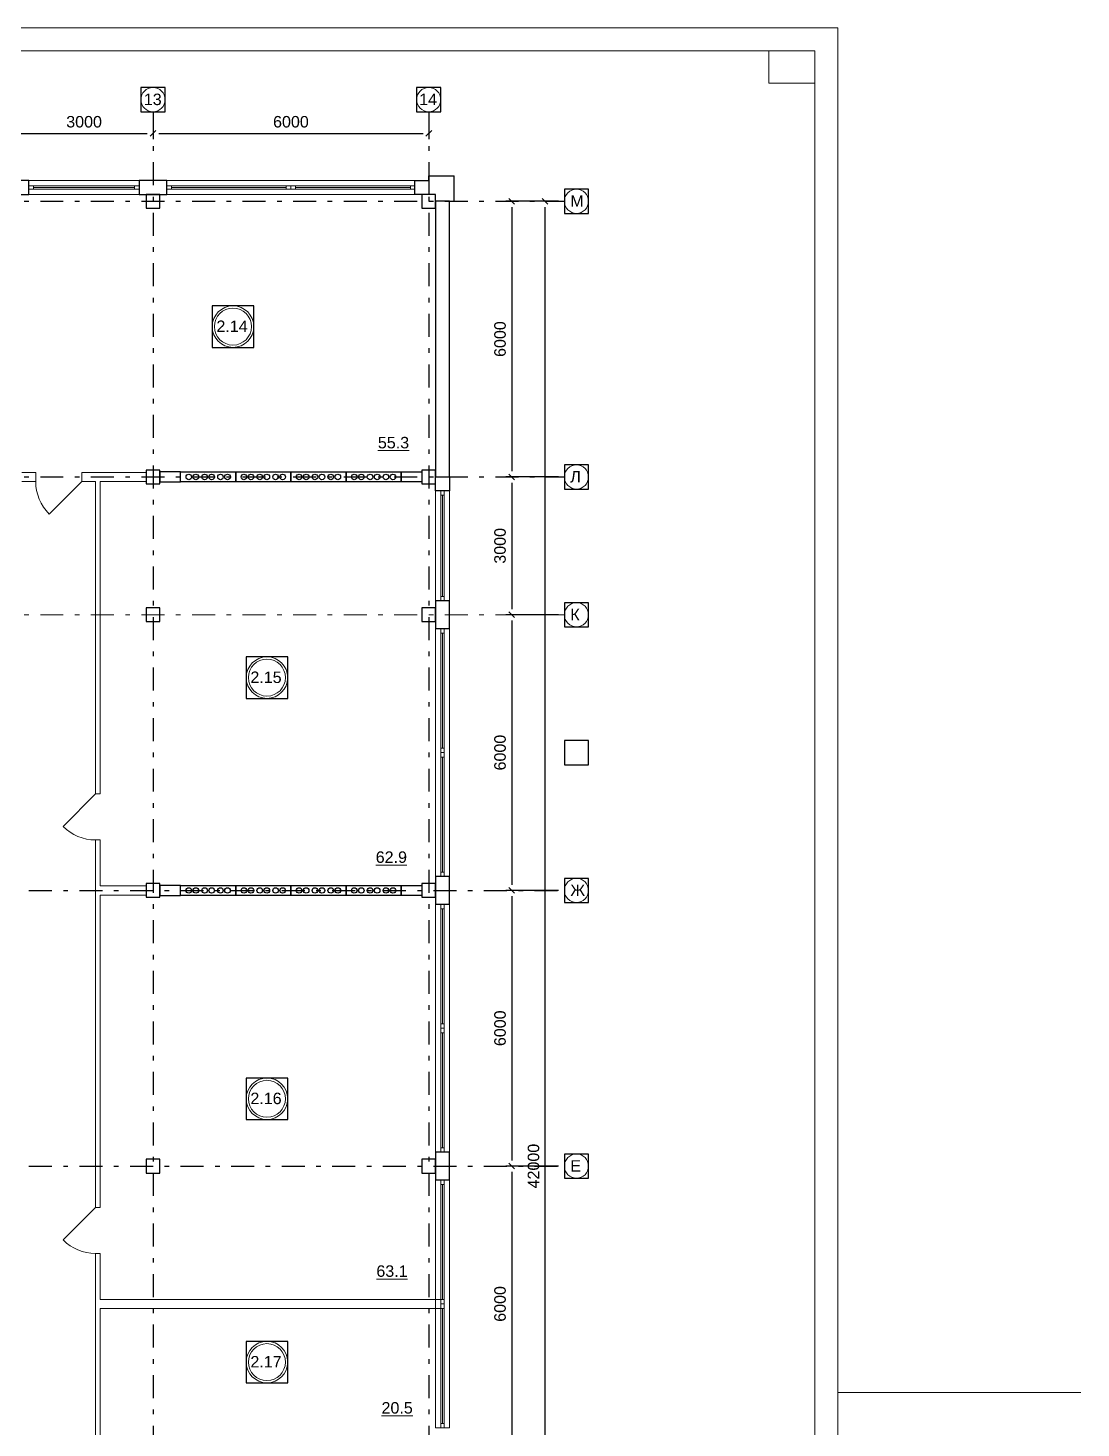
# Model space of a CAD drawing. Header units: metres. Extents: x -5 to 574, y -5 to 79.
# Drawn here: x 452.93 to 475.84, y 28.93 to 59.4 of the extents above; entities that cross this region are included whole.
import ezdxf
from ezdxf.enums import TextEntityAlignment as Align

# ---------------------------------------------------------------- set-up
doc = ezdxf.new("R2010")
doc.units = ezdxf.units.M
doc.header["$MEASUREMENT"] = 0
doc.linetypes.add('( Dashdot )', pattern=[1.001, 0.5, -0.25, 0.001, -0.25])
doc.layers.get('DEFPOINTS').update_dxf_attribs({"lineweight": 0})
doc.layers.add('Level 50', color=7, linetype='Continuous', lineweight=0)
doc.layers.add('YOLO_TABLE', color=1, linetype='Continuous')
doc.styles.add('Standard_0', font='arial.ttf')
doc.styles.add('Style-Arial', font='arial.ttf')
doc.dimstyles.get("Standard").update_dxf_attribs({"dimtxt": 0.00018, "dimasz": 0.00018, "dimexe": 0.0002, "dimexo": 0.0625, "dimgap": 9e-05, "dimtad": 0, "dimtih": 1, "dimtoh": 1, "dimdec": 4, "dimlfac": 1000, "dimzin": 0, "dimdsep": 46, "dimtxsty": 'Standard_0', "dimcen": 9e-05, "dimadec": 0, "dimazin": 0, "dimtfac": 1, "dimtdec": 4, "dimtofl": 0, "dimtmove": 0, "dimatfit": 0, "dimfxl": 0.01, "dimfxlon": 1, "dimtolj": 1, "dimtzin": 0, "dimarcsym": 0})

# ---------------------------------------------------------------- blocks, each defined once
blk = doc.blocks.new('*U29')
at = {"color": 7, "linetype": 'Continuous', "lineweight": 0}
blk.add_line((47.337, 0), (42.05, 0), dxfattribs=at)
at = {"color": 7, "linetype": 'Continuous', "lineweight": 0, "flags": 128}
blk.add_lwpolyline([(42.05, 29.7), (42.05, -29.7), (-42.05, -29.7), (-42.05, 29.7), (42.05, 29.7)], close=True, dxfattribs=at)
at = {"layer": 'Level 50', "color": 7, "linetype": 'Continuous', "lineweight": 13}
for p, q in [((41.55, 29.2), (-40.05, 29.2)), ((40.55, 29.2), (40.55, 28.5)), ((41.55, 29.2), (41.55, -29.2)), ((40.55, 28.5), (41.55, 28.5))]:
    blk.add_line(p, q, dxfattribs=at)
blk = doc.blocks.new('_Oblique-1')
at = {"color": 0, "linetype": 'ByBlock', "lineweight": -2}
blk.add_line((0.5, 0.5), (-0.5, -0.5), dxfattribs=at)
blk = doc.blocks.new('*D250')
at = {"color": 0, "linetype": 'Continuous', "lineweight": -2, "transparency": 16777216}
for p, q in [((464.475, 55.629), (463.329, 55.629)), ((463.454, 55.504), (463.454, 49.754)), ((464.475, 49.629), (463.329, 49.629))]:
    blk.add_line(p, q, dxfattribs=at)
at = {"layer": 'DEFPOINTS', "color": 0, "linetype": 'Continuous', "lineweight": 0, "transparency": 16777216}
for p in [(464.6, 55.629), (463.454, 49.629), (464.6, 49.629)]:
    blk.add_point(p, dxfattribs=at)
at = {"color": 0, "linetype": 'Continuous', "lineweight": -2, "transparency": 16777216, "xscale": 0.125, "yscale": 0.125, "zscale": 0.125}
for p, rotation in [((463.454, 55.629), 90), ((463.454, 49.629), 270)]:
    blk.add_blockref('_Oblique-1', p, dxfattribs=dict(at, rotation=rotation))
at = {"color": 0, "linetype": 'Continuous', "lineweight": 0, "transparency": 16777216, "insert": (463.201, 52.629), "char_height": 0.25, "attachment_point": 5, "rotation": 90, "style": 'Style-Arial'}
blk.add_mtext('\\A1;6000', dxfattribs=at)
blk = doc.blocks.new('*D251')
at = {"color": 0, "linetype": 'Continuous', "lineweight": -2, "transparency": 16777216}
for p, q in [((464.475, 55.629), (464.056, 55.629)), ((464.181, 13.754), (464.181, 55.504)), ((464.475, 13.629), (464.056, 13.629))]:
    blk.add_line(p, q, dxfattribs=at)
at = {"layer": 'DEFPOINTS', "color": 0, "linetype": 'Continuous', "lineweight": 0, "transparency": 16777216}
for p in [(464.181, 55.629), (464.6, 55.629), (464.6, 13.629)]:
    blk.add_point(p, dxfattribs=at)
at = {"color": 0, "linetype": 'Continuous', "lineweight": -2, "transparency": 16777216, "xscale": 0.125, "yscale": 0.125, "zscale": 0.125}
for p, rotation in [((464.181, 55.629), 90), ((464.181, 13.629), 270)]:
    blk.add_blockref('_Oblique-1', p, dxfattribs=dict(at, rotation=rotation))
at = {"color": 0, "linetype": 'Continuous', "lineweight": 0, "transparency": 16777216, "insert": (463.929, 34.629), "char_height": 0.25, "attachment_point": 5, "rotation": 90, "style": 'Style-Arial'}
blk.add_mtext('\\A1;42000', dxfattribs=at)
blk = doc.blocks.new('*D474')
at = {"color": 0, "linetype": 'Continuous', "lineweight": -2, "transparency": 16777216}
for p, q in [((464.475, 49.629), (463.329, 49.629)), ((463.454, 49.504), (463.454, 46.754)), ((464.475, 46.629), (463.329, 46.629))]:
    blk.add_line(p, q, dxfattribs=at)
at = {"layer": 'DEFPOINTS', "color": 0, "linetype": 'Continuous', "lineweight": 0, "transparency": 16777216}
for p in [(464.6, 49.629), (463.454, 46.629), (464.6, 46.629)]:
    blk.add_point(p, dxfattribs=at)
at = {"color": 0, "linetype": 'Continuous', "lineweight": -2, "transparency": 16777216, "xscale": 0.125, "yscale": 0.125, "zscale": 0.125}
for p, rotation in [((463.454, 49.629), 90), ((463.454, 46.629), 270)]:
    blk.add_blockref('_Oblique-1', p, dxfattribs=dict(at, rotation=rotation))
at = {"color": 0, "linetype": 'Continuous', "lineweight": 0, "transparency": 16777216, "insert": (463.201, 48.129), "char_height": 0.25, "attachment_point": 5, "rotation": 90, "style": 'Style-Arial'}
blk.add_mtext('\\A1;3000', dxfattribs=at)
blk = doc.blocks.new('*D475')
at = {"color": 0, "linetype": 'Continuous', "lineweight": -2, "transparency": 16777216}
for p, q in [((464.475, 46.629), (463.329, 46.629)), ((463.454, 46.504), (463.454, 40.754)), ((464.475, 40.629), (463.329, 40.629))]:
    blk.add_line(p, q, dxfattribs=at)
at = {"layer": 'DEFPOINTS', "color": 0, "linetype": 'Continuous', "lineweight": 0, "transparency": 16777216}
for p in [(464.6, 46.629), (463.454, 40.629), (464.6, 40.629)]:
    blk.add_point(p, dxfattribs=at)
at = {"color": 0, "linetype": 'Continuous', "lineweight": -2, "transparency": 16777216, "xscale": 0.125, "yscale": 0.125, "zscale": 0.125}
for p, rotation in [((463.454, 46.629), 90), ((463.454, 40.629), 270)]:
    blk.add_blockref('_Oblique-1', p, dxfattribs=dict(at, rotation=rotation))
at = {"color": 0, "linetype": 'Continuous', "lineweight": 0, "transparency": 16777216, "insert": (463.201, 43.629), "char_height": 0.25, "attachment_point": 5, "rotation": 90, "style": 'Style-Arial'}
blk.add_mtext('\\A1;6000', dxfattribs=at)
blk = doc.blocks.new('*D476')
at = {"color": 0, "linetype": 'Continuous', "lineweight": -2, "transparency": 16777216}
for p, q in [((464.475, 40.629), (463.329, 40.629)), ((463.454, 40.504), (463.454, 34.754)), ((464.475, 34.629), (463.329, 34.629))]:
    blk.add_line(p, q, dxfattribs=at)
at = {"layer": 'DEFPOINTS', "color": 0, "linetype": 'Continuous', "lineweight": 0, "transparency": 16777216}
for p in [(464.6, 40.629), (463.454, 34.629), (464.6, 34.629)]:
    blk.add_point(p, dxfattribs=at)
at = {"color": 0, "linetype": 'Continuous', "lineweight": -2, "transparency": 16777216, "xscale": 0.125, "yscale": 0.125, "zscale": 0.125}
for p, rotation in [((463.454, 40.629), 90), ((463.454, 34.629), 270)]:
    blk.add_blockref('_Oblique-1', p, dxfattribs=dict(at, rotation=rotation))
at = {"color": 0, "linetype": 'Continuous', "lineweight": 0, "transparency": 16777216, "insert": (463.201, 37.629), "char_height": 0.25, "attachment_point": 5, "rotation": 90, "style": 'Style-Arial'}
blk.add_mtext('\\A1;6000', dxfattribs=at)
blk = doc.blocks.new('*D477')
at = {"color": 0, "linetype": 'Continuous', "lineweight": -2, "transparency": 16777216}
for p, q in [((464.475, 34.629), (463.329, 34.629)), ((463.454, 34.504), (463.454, 28.754)), ((464.475, 28.629), (463.329, 28.629))]:
    blk.add_line(p, q, dxfattribs=at)
at = {"layer": 'DEFPOINTS', "color": 0, "linetype": 'Continuous', "lineweight": 0, "transparency": 16777216}
for p in [(464.6, 34.629), (463.454, 28.629), (464.6, 28.629)]:
    blk.add_point(p, dxfattribs=at)
at = {"color": 0, "linetype": 'Continuous', "lineweight": -2, "transparency": 16777216, "xscale": 0.125, "yscale": 0.125, "zscale": 0.125}
for p, rotation in [((463.454, 34.629), 90), ((463.454, 28.629), 270)]:
    blk.add_blockref('_Oblique-1', p, dxfattribs=dict(at, rotation=rotation))
at = {"color": 0, "linetype": 'Continuous', "lineweight": 0, "transparency": 16777216, "insert": (463.201, 31.629), "char_height": 0.25, "attachment_point": 5, "rotation": 90, "style": 'Style-Arial'}
blk.add_mtext('\\A1;6000', dxfattribs=at)
blk = doc.blocks.new('*D504')
at = {"color": 0, "linetype": 'Continuous', "lineweight": -2, "transparency": 16777216}
for p, q in [((452.651, 57.454), (452.651, 56.98)), ((455.651, 57.454), (455.651, 56.98)), ((452.776, 57.105), (455.526, 57.105))]:
    blk.add_line(p, q, dxfattribs=at)
at = {"layer": 'DEFPOINTS', "color": 0, "linetype": 'Continuous', "lineweight": 0, "transparency": 16777216}
for p in [(452.651, 57.579), (455.651, 57.579), (455.651, 57.105)]:
    blk.add_point(p, dxfattribs=at)
at = {"color": 0, "linetype": 'Continuous', "lineweight": -2, "transparency": 16777216, "xscale": 0.125, "yscale": 0.125, "zscale": 0.125, "rotation": 180}
blk.add_blockref('_Oblique-1', (452.651, 57.105), dxfattribs=at)
at = {"color": 0, "linetype": 'Continuous', "lineweight": -2, "transparency": 16777216, "xscale": 0.125, "yscale": 0.125, "zscale": 0.125}
blk.add_blockref('_Oblique-1', (455.651, 57.105), dxfattribs=at)
at = {"color": 0, "linetype": 'Continuous', "lineweight": 0, "transparency": 16777216, "insert": (454.151, 57.358), "char_height": 0.25, "attachment_point": 5, "style": 'Style-Arial'}
blk.add_mtext('\\A1;3000', dxfattribs=at)
blk = doc.blocks.new('*D505')
at = {"color": 0, "linetype": 'Continuous', "lineweight": -2, "transparency": 16777216}
for p, q in [((455.651, 57.454), (455.651, 56.98)), ((455.776, 57.105), (461.526, 57.105)), ((461.651, 57.204), (461.651, 56.98))]:
    blk.add_line(p, q, dxfattribs=at)
at = {"layer": 'DEFPOINTS', "color": 0, "linetype": 'Continuous', "lineweight": 0, "transparency": 16777216}
for p in [(455.651, 57.579), (461.651, 57.329), (461.651, 57.105)]:
    blk.add_point(p, dxfattribs=at)
at = {"color": 0, "linetype": 'Continuous', "lineweight": -2, "transparency": 16777216, "xscale": 0.125, "yscale": 0.125, "zscale": 0.125, "rotation": 180}
blk.add_blockref('_Oblique-1', (455.651, 57.105), dxfattribs=at)
at = {"color": 0, "linetype": 'Continuous', "lineweight": -2, "transparency": 16777216, "xscale": 0.125, "yscale": 0.125, "zscale": 0.125}
blk.add_blockref('_Oblique-1', (461.651, 57.105), dxfattribs=at)
at = {"color": 0, "linetype": 'Continuous', "lineweight": 0, "transparency": 16777216, "insert": (458.651, 57.358), "char_height": 0.25, "attachment_point": 5, "style": 'Style-Arial'}
blk.add_mtext('\\A1;6000', dxfattribs=at)

msp = doc.modelspace()

# ---------------------------------------------------------------- linework, layer by layer
at = {"color": 1, "linetype": '( Dashdot )'}
for p, q in [((455.65116152, 57.57893372), (455.65116152, 9.05551876)), ((461.65116152, 57.57893372), (461.65116152, 9.05551876)), ((392.69957361, 55.62893372), (464.59957361, 55.62893372)), ((392.69957361, 49.62893372), (464.59957361, 49.62893372)), ((449.65116152, 40.62893372), (464.59957361, 40.62893372)), ((449.65116152, 34.62893372), (464.59957361, 34.62893372))]:
    msp.add_line(p, q, dxfattribs=at)
at = {"color": 7, "linetype": 'Continuous', "lineweight": 30, "extrusion": (0, 0, -1)}
for p, q in [((461.64957361, 56.07893372), (461.64957361, 56.17893372)), ((461.64957361, 56.17893372), (462.19957361, 56.17893372)), ((462.19957361, 55.62893372), (462.19957361, 56.17893372)), ((462.09957361, 55.62893372), (462.19957361, 55.62893372))]:
    msp.add_line(p, q, dxfattribs=at)
at = {"color": 7, "linetype": 'Continuous', "lineweight": 0, "extrusion": (0, 0, -1)}
for p, q in [((455.24957361, 55.92893372), (453.04957361, 55.92893372)), ((456.04957361, 55.92893372), (458.54957361, 55.92893372)), ((458.74957361, 55.92893372), (461.24954289, 55.92673921)), ((461.94957361, 47.02893372), (461.94957361, 49.22893372)), ((461.94957361, 46.22893372), (461.94957361, 43.72893372)), ((461.94957361, 43.52893372), (461.9473791, 41.02896444)), ((461.94957361, 40.22893372), (461.94957361, 37.72893372)), ((461.94957361, 37.52893372), (461.9473791, 35.02896444)), ((461.94957361, 34.22893372), (461.94957361, 31.72893372)), ((461.94957361, 31.52893372), (461.9473791, 29.02896444))]:
    msp.add_line(p, q, dxfattribs=at)
at = {"color": 7, "linetype": 'Continuous', "lineweight": 13}
for p, q in [((453.09957361, 49.52893372), (453.09957361, 49.72893372)), ((454.09957361, 49.52893372), (454.09957361, 49.72893372)), ((454.39957361, 49.52893372), (454.39957361, 42.72893372)), ((454.49957361, 49.52893372), (454.49957361, 42.72893372)), ((454.49957361, 42.72893372), (454.39957361, 42.72893372)), ((454.49957361, 41.72893372), (454.39957361, 41.72893372)), ((454.39957361, 41.72893372), (454.39957361, 33.72893372)), ((454.49957361, 41.72893372), (454.49957361, 40.72893372)), ((454.49957361, 40.52893372), (454.49957361, 33.72893372)), ((454.49957361, 33.72893372), (454.39957361, 33.72893372)), ((454.49957361, 32.72893372), (454.39957361, 32.72893372)), ((454.39957361, 32.72893372), (454.39957361, 24.72893372)), ((454.49957361, 32.72893372), (454.49957361, 31.72893372)), ((454.49957361, 31.72893372), (461.91457361, 31.72893372)), ((454.49957361, 31.52893372), (454.49957361, 28.77893372)), ((454.49957361, 31.52893372), (461.91457361, 31.52893372))]:
    msp.add_line(p, q, dxfattribs=at)
at = {"color": 7, "lineweight": 13, "extrusion": (0, 0, -1)}
msp.add_line((454.09957361, 49.52893372), (453.39246683, 48.82182694), dxfattribs=at)
at = {"color": 1, "linetype": '( Dashdot )', "lineweight": 0}
msp.add_line((392.69957361, 46.62893372), (464.59957361, 46.62893372), dxfattribs=at)
at = {"color": 7, "lineweight": 13}
for p, q in [((454.39957361, 42.72893372), (453.69246683, 42.02182694)), ((454.39957361, 33.72893372), (453.69246683, 33.02182694))]:
    msp.add_line(p, q, dxfattribs=at)
at = {"color": 7, "linetype": 'Continuous', "lineweight": 30, "flags": 128}
for points in [[(452.94957361, 56.07893372), (452.34957361, 56.07893372), (452.34957361, 55.77893372), (452.94957361, 55.77893372), (452.94957361, 56.07893372)], [(455.94957361, 56.07893372), (455.34957361, 56.07893372), (455.34957361, 55.77893372), (455.94957361, 55.77893372), (455.94957361, 56.07893372)], [(461.64957361, 55.77893372), (461.34957361, 55.77893372), (461.34957361, 56.07893372), (461.64957361, 56.07893372), (461.64957361, 55.77893372)], [(455.49957361, 55.77893372), (455.49957361, 55.47893372), (455.79957361, 55.47893372), (455.79957361, 55.77893372), (455.49957361, 55.77893372)], [(461.49957361, 55.77893372), (461.49957361, 55.47893372), (461.79957361, 55.47893372), (461.79957361, 55.77893372), (461.49957361, 55.77893372)], [(462.09957361, 49.62893372), (462.09957361, 55.62893372), (461.79957361, 55.62893372), (461.79957361, 49.62893372), (462.09957361, 49.62893372)], [(455.49957361, 49.77893372), (455.49957361, 49.47893372), (455.79957361, 49.47893372), (455.79957361, 49.77893372), (455.49957361, 49.77893372)], [(456.24957361, 49.51893372), (456.24957361, 49.73893372), (455.79957361, 49.73893372), (455.79957361, 49.51893372), (456.24957361, 49.51893372)], [(457.44957361, 49.51893372), (456.24957361, 49.51893372), (456.24957361, 49.73893372), (457.44957361, 49.73893372), (457.44957361, 49.51893372)], [(458.64957361, 49.51893372), (457.44957361, 49.51893372), (457.44957361, 49.73893372), (458.64957361, 49.73893372), (458.64957361, 49.51893372)], [(459.84957361, 49.51893372), (458.64957361, 49.51893372), (458.64957361, 49.73893372), (459.84957361, 49.73893372), (459.84957361, 49.51893372)], [(461.04957361, 49.51893372), (459.84957361, 49.51893372), (459.84957361, 49.73893372), (461.04957361, 49.73893372), (461.04957361, 49.51893372)], [(461.04957361, 49.51893372), (461.04957361, 49.73893372), (461.49957361, 49.73893372), (461.49957361, 49.51893372), (461.04957361, 49.51893372)], [(461.49957361, 49.77893372), (461.49957361, 49.47893372), (461.79957361, 49.47893372), (461.79957361, 49.77893372), (461.49957361, 49.77893372)], [(462.09957361, 49.32893372), (461.79957361, 49.32893372), (461.79957361, 49.62893372), (462.09957361, 49.62893372), (462.09957361, 49.32893372)], [(462.09957361, 46.32893372), (462.09957361, 46.92893372), (461.79957361, 46.92893372), (461.79957361, 46.32893372), (462.09957361, 46.32893372)], [(455.49957361, 46.77893372), (455.49957361, 46.47893372), (455.79957361, 46.47893372), (455.79957361, 46.77893372), (455.49957361, 46.77893372)], [(461.49957361, 46.77893372), (461.49957361, 46.47893372), (461.79957361, 46.47893372), (461.79957361, 46.77893372), (461.49957361, 46.77893372)], [(462.09957361, 40.32893372), (462.09957361, 40.92893372), (461.79957361, 40.92893372), (461.79957361, 40.32893372), (462.09957361, 40.32893372)], [(455.49957361, 40.77893372), (455.49957361, 40.47893372), (455.79957361, 40.47893372), (455.79957361, 40.77893372), (455.49957361, 40.77893372)], [(456.24957361, 40.51893372), (456.24957361, 40.73893372), (455.79957361, 40.73893372), (455.79957361, 40.51893372), (456.24957361, 40.51893372)], [(457.44957361, 40.51893372), (456.24957361, 40.51893372), (456.24957361, 40.73893372), (457.44957361, 40.73893372), (457.44957361, 40.51893372)], [(458.64957361, 40.51893372), (457.44957361, 40.51893372), (457.44957361, 40.73893372), (458.64957361, 40.73893372), (458.64957361, 40.51893372)], [(459.84957361, 40.51893372), (458.64957361, 40.51893372), (458.64957361, 40.73893372), (459.84957361, 40.73893372), (459.84957361, 40.51893372)], [(461.04957361, 40.51893372), (459.84957361, 40.51893372), (459.84957361, 40.73893372), (461.04957361, 40.73893372), (461.04957361, 40.51893372)], [(461.04957361, 40.51893372), (461.04957361, 40.73893372), (461.49957361, 40.73893372), (461.49957361, 40.51893372), (461.04957361, 40.51893372)], [(461.49957361, 40.77893372), (461.49957361, 40.47893372), (461.79957361, 40.47893372), (461.79957361, 40.77893372), (461.49957361, 40.77893372)], [(455.49957361, 34.77893372), (455.49957361, 34.47893372), (455.79957361, 34.47893372), (455.79957361, 34.77893372), (455.49957361, 34.77893372)], [(461.49957361, 34.77893372), (461.49957361, 34.47893372), (461.79957361, 34.47893372), (461.79957361, 34.77893372), (461.49957361, 34.77893372)], [(462.09957361, 34.32893372), (462.09957361, 34.92893372), (461.79957361, 34.92893372), (461.79957361, 34.32893372), (462.09957361, 34.32893372)]]:
    msp.add_lwpolyline(points, close=True, dxfattribs=at)
at = {"color": 7, "linetype": 'Continuous', "lineweight": 0, "flags": 128}
for points in [[(455.34957361, 56.07893372), (452.94957361, 56.07893372), (452.94957361, 55.77893372), (455.34957361, 55.77893372), (455.34957361, 56.07893372)], [(461.34957361, 56.07893372), (455.94957361, 56.07893372), (455.94957361, 55.77893372), (461.34957361, 55.77893372), (461.34957361, 56.07893372)], [(462.09957361, 46.92893372), (462.09957361, 49.32893372), (461.79957361, 49.32893372), (461.79957361, 46.92893372), (462.09957361, 46.92893372)], [(462.09957361, 40.92893372), (462.09957361, 46.32893372), (461.79957361, 46.32893372), (461.79957361, 40.92893372), (462.09957361, 40.92893372)], [(462.09957361, 34.92893372), (462.09957361, 40.32893372), (461.79957361, 40.32893372), (461.79957361, 34.92893372), (462.09957361, 34.92893372)], [(462.09957361, 28.92893372), (462.09957361, 34.32893372), (461.79957361, 34.32893372), (461.79957361, 28.92893372), (462.09957361, 28.92893372)]]:
    msp.add_lwpolyline(points, close=True, dxfattribs=at)
at = {"color": 7, "linetype": 'Continuous', "lineweight": 13, "extrusion": (0, 0, -1), "flags": 128}
for points in [[(-452.94957361, 55.89393372), (-453.04957361, 55.89393372), (-453.04957361, 55.96393372), (-452.94957361, 55.96393372), (-452.94957361, 55.89393372)], [(-455.24957361, 55.89393372), (-455.34957361, 55.89393372), (-455.34957361, 55.96393372), (-455.24957361, 55.96393372), (-455.24957361, 55.89393372)], [(-456.04957361, 55.96393372), (-455.94957361, 55.96393372), (-455.94957361, 55.89393372), (-456.04957361, 55.89393372), (-456.04957361, 55.96393372)], [(-458.64957361, 55.96393372), (-458.54957361, 55.96393372), (-458.54957361, 55.89393372), (-458.64957361, 55.89393372), (-458.64957361, 55.96393372)], [(-458.74957361, 55.96393372), (-458.64957361, 55.96393372), (-458.64957361, 55.89393372), (-458.74957361, 55.89393372), (-458.74957361, 55.96393372)], [(-461.34957361, 55.96173918), (-461.24957361, 55.96173918), (-461.24957361, 55.89173918), (-461.34957361, 55.89173918), (-461.34957361, 55.96173918)], [(-461.91457361, 49.32893372), (-461.91457361, 49.22893372), (-461.98457361, 49.22893372), (-461.98457361, 49.32893372), (-461.91457361, 49.32893372)], [(-461.91457361, 47.02893372), (-461.91457361, 46.92893372), (-461.98457361, 46.92893372), (-461.98457361, 47.02893372), (-461.91457361, 47.02893372)], [(-461.98457361, 46.22893372), (-461.98457361, 46.32893372), (-461.91457361, 46.32893372), (-461.91457361, 46.22893372), (-461.98457361, 46.22893372)], [(-461.98457361, 43.62893372), (-461.98457361, 43.72893372), (-461.91457361, 43.72893372), (-461.91457361, 43.62893372), (-461.98457361, 43.62893372)], [(-461.98457361, 43.52893372), (-461.98457361, 43.62893372), (-461.91457361, 43.62893372), (-461.91457361, 43.52893372), (-461.98457361, 43.52893372)], [(-461.98237907, 40.92893372), (-461.98237907, 41.02893372), (-461.91237907, 41.02893372), (-461.91237907, 40.92893372), (-461.98237907, 40.92893372)], [(-461.98457361, 40.22893372), (-461.98457361, 40.32893372), (-461.91457361, 40.32893372), (-461.91457361, 40.22893372), (-461.98457361, 40.22893372)], [(-461.98457361, 37.62893372), (-461.98457361, 37.72893372), (-461.91457361, 37.72893372), (-461.91457361, 37.62893372), (-461.98457361, 37.62893372)], [(-461.98457361, 37.52893372), (-461.98457361, 37.62893372), (-461.91457361, 37.62893372), (-461.91457361, 37.52893372), (-461.98457361, 37.52893372)], [(-461.98237907, 34.92893372), (-461.98237907, 35.02893372), (-461.91237907, 35.02893372), (-461.91237907, 34.92893372), (-461.98237907, 34.92893372)], [(-461.98457361, 34.22893372), (-461.98457361, 34.32893372), (-461.91457361, 34.32893372), (-461.91457361, 34.22893372), (-461.98457361, 34.22893372)], [(-461.98457361, 31.62893372), (-461.98457361, 31.72893372), (-461.91457361, 31.72893372), (-461.91457361, 31.62893372), (-461.98457361, 31.62893372)], [(-461.98457361, 31.52893372), (-461.98457361, 31.62893372), (-461.91457361, 31.62893372), (-461.91457361, 31.52893372), (-461.98457361, 31.52893372)], [(-461.98237907, 28.92893372), (-461.98237907, 29.02893372), (-461.91237907, 29.02893372), (-461.91237907, 28.92893372), (-461.98237907, 28.92893372)]]:
    msp.add_lwpolyline(points, close=True, dxfattribs=at)
at = {"color": 7, "linetype": 'Continuous', "lineweight": 0, "extrusion": (0, 0, -1), "flags": 128}
for points in [[(-455.24957361, 55.96393372), (-453.04957361, 55.96393372), (-453.04957361, 55.89393372), (-455.24957361, 55.89393372), (-455.24957361, 55.96393372)], [(-458.54957361, 55.96393372), (-456.04957361, 55.96393372), (-456.04957361, 55.89393372), (-458.54957361, 55.89393372), (-458.54957361, 55.96393372)], [(-461.24957361, 55.96173918), (-458.74957361, 55.96393372), (-458.74951216, 55.89393377), (-461.24951216, 55.89173923), (-461.24957361, 55.96173918)], [(-461.98457361, 47.02893372), (-461.98457361, 49.22893372), (-461.91457361, 49.22893372), (-461.91457361, 47.02893372), (-461.98457361, 47.02893372)], [(-461.98457361, 43.72893372), (-461.98457361, 46.22893372), (-461.91457361, 46.22893372), (-461.91457361, 43.72893372), (-461.98457361, 43.72893372)], [(-461.98237907, 41.02893372), (-461.98457361, 43.52893372), (-461.91457366, 43.52899517), (-461.91237913, 41.02899517), (-461.98237907, 41.02893372)], [(-461.98457361, 37.72893372), (-461.98457361, 40.22893372), (-461.91457361, 40.22893372), (-461.91457361, 37.72893372), (-461.98457361, 37.72893372)], [(-461.98237907, 35.02893372), (-461.98457361, 37.52893372), (-461.91457366, 37.52899517), (-461.91237913, 35.02899517), (-461.98237907, 35.02893372)], [(-461.98457361, 31.72893372), (-461.98457361, 34.22893372), (-461.91457361, 34.22893372), (-461.91457361, 31.72893372), (-461.98457361, 31.72893372)], [(-461.98237907, 29.02893372), (-461.98457361, 31.52893372), (-461.91457366, 31.52899517), (-461.91237913, 29.02899517), (-461.98237907, 29.02893372)]]:
    msp.add_lwpolyline(points, close=True, dxfattribs=at)
at = {"color": 7, "linetype": 'Continuous', "lineweight": 13, "flags": 128}
for points in [[(453.09957361, 49.72893372), (452.79957361, 49.72893372)], [(455.49957361, 49.72893372), (454.09957361, 49.72893372)], [(452.79957361, 49.52893372), (453.09957361, 49.52893372)], [(454.09957361, 49.52893372), (454.39957361, 49.52893372)], [(454.49957361, 49.52893372), (455.49957361, 49.52893372)], [(454.49957361, 40.72893372), (455.49957361, 40.72893372), (455.49957361, 40.52893372), (454.49957361, 40.52893372)]]:
    msp.add_lwpolyline(points, dxfattribs=at)
at = {"color": 7, "linetype": 'Continuous', "lineweight": 13}
for centre, radius in [((455.64957361, 57.84228916), 0.26335544), ((461.64957361, 57.84228916), 0.26335544), ((464.86292905, 55.62893372), 0.26335544), ((457.39045824, 52.90037174), 0.45201344), ((457.39045824, 52.90037174), 0.40201344), ((464.86292905, 49.62893372), 0.26335544), ((464.86292905, 46.62893372), 0.26335544), ((458.12975116, 45.26088118), 0.45201344), ((458.12975116, 45.26088118), 0.40201344), ((464.86292905, 40.62893372), 0.26335544), ((458.12975116, 36.09453988), 0.45201344), ((458.12975116, 36.09453988), 0.40201344), ((464.86292905, 34.62893372), 0.26335544), ((458.12975116, 30.36313067), 0.45201344), ((458.12975116, 30.36313067), 0.40201344)]:
    msp.add_circle(centre, radius, dxfattribs=at)
at = {"color": 7, "linetype": 'Continuous', "lineweight": 30}
for centre in [(456.42832218, 49.62893372), (456.58191033, 49.62893372), (456.77277953, 49.62893372), (456.92636769, 49.62893372), (457.11723689, 49.62893372), (457.27082504, 49.62893372), (457.62832218, 49.62893372), (457.78191033, 49.62893372), (457.97277953, 49.62893372), (458.12636769, 49.62893372), (458.31723689, 49.62893372), (458.47082504, 49.62893372), (458.82832218, 49.62893372), (458.98191033, 49.62893372), (459.17277953, 49.62893372), (459.32636769, 49.62893372), (459.51723689, 49.62893372), (459.67082504, 49.62893372), (460.02832218, 49.62893372), (460.18191033, 49.62893372), (460.37277953, 49.62893372), (460.52636769, 49.62893372), (460.71723689, 49.62893372), (460.87082504, 49.62893372), (456.42832218, 40.62893372), (456.58191033, 40.62893372), (456.77277953, 40.62893372), (456.92636769, 40.62893372), (457.11723689, 40.62893372), (457.27082504, 40.62893372), (457.62832218, 40.62893372), (457.78191033, 40.62893372), (457.97277953, 40.62893372), (458.12636769, 40.62893372), (458.31723689, 40.62893372), (458.47082504, 40.62893372), (458.82832218, 40.62893372), (458.98191033, 40.62893372), (459.17277953, 40.62893372), (459.32636769, 40.62893372), (459.51723689, 40.62893372), (459.67082504, 40.62893372), (460.02832218, 40.62893372), (460.18191033, 40.62893372), (460.37277953, 40.62893372), (460.52636769, 40.62893372), (460.71723689, 40.62893372), (460.87082504, 40.62893372)]:
    msp.add_circle(centre, 0.06, dxfattribs=at)
at = {"color": 7, "lineweight": 0, "extrusion": (0, 0, -1)}
msp.add_arc((-454.09957361, 49.52893372), 1, 315, 360, dxfattribs=at)
at = {"color": 7, "lineweight": 0}
for centre in [(454.39957361, 42.72893372), (454.39957361, 33.72893372)]:
    msp.add_arc(centre, 1, 225, 270, dxfattribs=at)
at = {"layer": 'YOLO_TABLE'}
for points in [[(455.38621817, 57.57893372), (455.91292905, 57.57893372), (455.91292905, 58.10564461), (455.38621817, 58.10564461)], [(461.38621817, 57.57893372), (461.91292905, 57.57893372), (461.91292905, 58.10564461), (461.38621817, 58.10564461)], [(464.59957361, 55.36557827), (465.1262845, 55.36557827), (465.1262845, 55.89228916), (464.59957361, 55.89228916)], [(456.9384448, 52.4483583), (457.84247169, 52.4483583), (457.84247169, 53.35238518), (456.9384448, 53.35238518)], [(464.59957361, 49.36557827), (465.1262845, 49.36557827), (465.1262845, 49.89228916), (464.59957361, 49.89228916)], [(464.59957361, 46.36557827), (465.1262845, 46.36557827), (465.1262845, 46.89228916), (464.59957361, 46.89228916)], [(457.67773772, 44.80886774), (458.58176461, 44.80886774), (458.58176461, 45.71289462), (457.67773772, 45.71289462)], [(464.59957361, 43.36557827), (465.1262845, 43.36557827), (465.1262845, 43.89228916), (464.59957361, 43.89228916)], [(464.59957361, 40.36557827), (465.1262845, 40.36557827), (465.1262845, 40.89228916), (464.59957361, 40.89228916)], [(457.67773772, 35.64252644), (458.58176461, 35.64252644), (458.58176461, 36.54655332), (457.67773772, 36.54655332)], [(464.59957361, 34.36557827), (465.1262845, 34.36557827), (465.1262845, 34.89228916), (464.59957361, 34.89228916)], [(457.67773772, 29.91111723), (458.58176461, 29.91111723), (458.58176461, 30.81514411), (457.67773772, 30.81514411)]]:
    msp.add_lwpolyline(points, close=True, dxfattribs=at)

# ---------------------------------------------------------------- block references
at = {"layer": 'Level 50', "color": 7, "linetype": 'Continuous', "lineweight": 13}
msp.add_blockref('*U29', (428.50114958, 29.69999445), dxfattribs=at)

# ---------------------------------------------------------------- texts
at = {"color": 7, "linetype": 'Continuous', "lineweight": 30, "style": 'Style-Arial'}
for s, p in [('13', (455.45088901, 57.97155179)), ('14', (461.44029733, 57.97155179)), ('М', (464.72883755, 55.75819635)), ('Л', (464.72883755, 49.75819635)), ('К', (464.72883755, 46.75819635)), ('Ж', (464.72883755, 40.75819635)), ('Е', (464.72883755, 34.75819635))]:
    msp.add_text(s, height=0.25, dxfattribs=at).set_placement(p, align=Align.TOP_LEFT)
at = {"color": 7, "linetype": 'Continuous', "lineweight": 13, "style": 'Style-Arial'}
for s, p in [('2.14', (457.02977987, 53.03312138)), ('%%u55.3%%U', (460.54238733, 50.50086465)), ('2.15', (457.76907279, 45.39363082)), ('%%u62.9%%U', (460.49610778, 41.47878916)), ('2.16', (457.76907279, 36.22728952)), ('%%u63.1%%U', (460.50996627, 32.46898541)), ('2.17', (457.76907279, 30.49588031)), ('%%u20.5%%U', (460.62188368, 29.49270256))]:
    msp.add_text(s, height=0.25, dxfattribs=at).set_placement(p, align=Align.TOP_LEFT)

# ---------------------------------------------------------------- dimensions: what is measured, and where the dimension line sits
at = {"color": 5, "linetype": 'Continuous', "lineweight": 0}
for base, p1, p2, picture, middle in [((455.65116152, 57.10495998), (452.65116152, 57.57893372), (455.65116152, 57.57893372), '*D504', (454.15116152, 57.35768849)), ((461.65116152, 57.10495998), (455.65116152, 57.57893372), (461.65116152, 57.32893372), '*D505', (458.65116152, 57.35760323))]:
    dim = msp.add_linear_dim(base=base, p1=p1, p2=p2, dimstyle='Standard', override={"dimtxt": 0.25, "dimasz": 0.125, "dimexe": 0.125, "dimexo": 0.125, "dimgap": 0.125, "dimtad": 1, "dimtih": 0, "dimtoh": 0, "dimzin": 11, "dimtxsty": 'Style-Arial', "dimblk": '_Oblique-1', "dimfxlon": 0, "dimfrac": 2, "dimtzin": 11}, dxfattribs=at)
    dim.commit()
    dim.dimension.update_dxf_attribs({"geometry": picture, "text_midpoint": middle})
for base, p1, p2, angle, picture, middle in [((463.45400042, 49.62893372), (464.59957361, 55.62893372), (464.59957361, 49.62893372), 270, '*D250', (463.20135717, 52.62893372)), ((464.18139873, 55.62893372), (464.59957361, 13.62893372), (464.59957361, 55.62893372), 90, '*D251', (463.92875548, 34.62893372)), ((463.45400042, 46.62893372), (464.59957361, 49.62893372), (464.59957361, 46.62893372), 270, '*D474', (463.20127191, 48.12893372)), ((463.45400042, 40.62893372), (464.59957361, 46.62893372), (464.59957361, 40.62893372), 270, '*D475', (463.20135717, 43.62893372)), ((463.45400042, 34.62893372), (464.59957361, 40.62893372), (464.59957361, 34.62893372), 270, '*D476', (463.20135717, 37.62893372)), ((463.45400042, 28.62893372), (464.59957361, 34.62893372), (464.59957361, 28.62893372), 270, '*D477', (463.20135717, 31.62893372))]:
    dim = msp.add_linear_dim(base=base, p1=p1, p2=p2, angle=angle, dimstyle='Standard', override={"dimtxt": 0.25, "dimasz": 0.125, "dimexe": 0.125, "dimexo": 0.125, "dimgap": 0.125, "dimtad": 1, "dimtih": 0, "dimtoh": 0, "dimzin": 11, "dimtxsty": 'Style-Arial', "dimblk": '_Oblique-1', "dimfxlon": 0, "dimfrac": 2, "dimtzin": 11}, dxfattribs=at)
    dim.commit()
    dim.dimension.update_dxf_attribs({"geometry": picture, "text_midpoint": middle})

doc.saveas('drawing.dxf')
